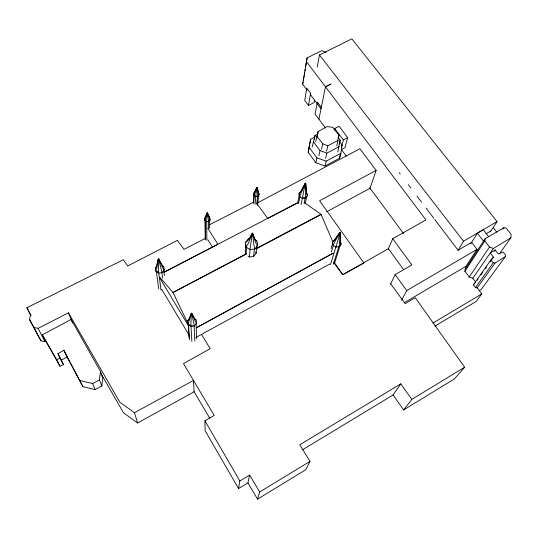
<?xml version="1.0" encoding="UTF-8"?>
<svg xmlns="http://www.w3.org/2000/svg" width="538" height="538" viewBox="0 0 538 538"><rect width="100%" height="100%" fill="white"/><g stroke="black" fill="none" stroke-linecap="round" stroke-linejoin="round"><path stroke-width="0.81" d="M340.117 235.153L339.976 232.55L333.856 240.916L332.423 242.134L333.083 245.2L335.9 247.063L339.229 246.633L341.105 244.158L340.44 241.105M305.739 183.431L305.564 198.004L302.289 198.408L299.552 196.612L298.96 193.687L301.697 190.519L305.53 183.135L306.794 193.841L307.44 195.65L305.564 198.004M191.299 313.277L190.842 326.425L194.4 325.934L196.572 323.23L196.088 319.902L195.099 319.189L191.434 313.109L188.488 320.09L187.52 321.078L187.991 324.407L190.842 326.425M158.562 273.082L158.394 258.839L162.711 265.98L163.801 266.888L164.218 270.063L162.052 272.631L158.562 273.082L155.805 271.152L155.395 267.978L156.222 266.821L158.259 259M499.378 253.909L510.898 237.776L511.1 234.178L506.083 228.065L503.924 227.742L485.135 238.697L465.088 269.343M206.599 221.757L207.244 213.243C207.285 211.427 210.392 218.852 210.143 219.887L208.805 221.481L206.599 221.757L204.823 220.553L204.514 218.576L207.096 213.021M158.273 260.338L158.394 258.839M340.151 232.672L339.229 246.633M245.812 244.36L245.254 250.816L245.651 253.122M245.987 253.862L246.633 246.653M253.23 202.759L254.097 193.64M253.593 203.485L254.387 195.213M256.996 245.321L256.075 253.351L253.586 256.458L249.37 257.009L250.157 249.033M255.025 204.44L255.846 196.182M256.767 204.225L257.621 195.966M257.426 202.248L257.601 200.587M257.541 205.455L258.67 194.695M253.586 256.458L254.454 248.482M101.81 386.002L102.859 377.696L100.492 371.442L71.124 319.438L42.287 334.878L59.994 366.237L63.504 364.677L57.963 353.641L63.874 350.285L82.899 386.667L95.186 389.573L101.81 386.002L99.409 379.902L100.492 371.442M464.792 271.455L484.839 240.937L485.135 238.697M465.242 269.108L464.94 271.219L469.244 276.956L472.788 278.307L475.807 282.194M256.834 187.701L255.732 196.612L257.89 196.35L259.161 194.81L256.922 187.594L253.613 193.525L253.963 195.442L255.732 196.612M314.979 136.908L310.621 139.221L308.193 152.395L315.853 162.772L325.066 166.007L339.613 158.199L340.083 154.897M339.613 158.199L340.884 153.276L342.081 144.964L339.552 141.662M252.335 233.27L249.995 249.659L254.83 249.04L257.682 245.483L256.895 241.098L255.187 239.894L252.436 233.149L247.709 240.849L245.267 242.584L246.027 246.982L249.995 249.659M479.244 290.688L481.281 289.404L505.303 256.653L505.552 254.972L503.084 252.053L498.282 253.882L495.155 249.955L490.226 253.028L493.474 257.124L490.111 261.905M336.808 145.879L338.953 135.246L332.793 127.351L327.117 126.591L318.187 131.447L315.685 141.776M337.803 151.998L340.151 140.088L338.086 137.499M307.111 90.176L302.638 84.184L307.097 57.896L321.865 50.599L325.988 52.455M303.405 80.713L303.667 79.086M303.93 77.459L304.192 75.824M304.461 74.197L304.723 72.569M304.985 70.935L305.248 69.308M305.51 67.68L307.097 57.896M239.847 480.992L249.619 475.081L247.931 482.889L238.563 488.571L239.847 480.992L204.938 420.824L214.211 415.383L183.498 363.607L210.217 348.691L201.521 334.414L195.987 337.44M158.286 259.195L156.538 269.269L155.805 271.152M29.617 319.7L33.914 327.474L38.111 328.362L44.997 341.677L40.975 340.823L36.826 333.318L29.617 319.7L30.471 314.811L26.9 307.716L123.337 259.733L127.748 265.96L177.399 240.351L184.023 249.35L205.893 238.105M308.469 105.435L310.641 93.229L306.794 88.118L304.71 100.404L308.469 105.435L314.179 102.55L314.643 100.102M308.193 152.395L310.621 139.221M317.198 67.263L319.438 54.93L351.845 38.857L497.045 221.609L490.279 231.925M297.736 202.691L299.444 193.801M298.529 203.801L299.975 196.39M312.269 146.948L315.006 135.462L317.83 133.962M301.078 204.541L302.396 197.971M314.226 139.369L315.006 135.462M325.396 127.923L318.926 119.187L325.477 86.779L306.304 61.46M317.023 137.103L318.187 131.447M304.098 203.364L305.288 197.621L306.122 196.578M305.322 183.162L302.289 198.408M305.261 203.593L306.781 196.343M315.853 162.772L316.902 157.876L309.162 147.419M318.859 155.906L320.023 150.559L313.351 141.534M321.549 149.349L322.766 143.794L316.835 136.161M302.638 84.184L303.096 82.106M326.559 151.339L327.837 145.805L338.187 140.304M325.604 158.441L326.835 153.122L339.155 146.625M325.066 166.007L326.21 161.131L340.884 153.276M334.34 130.142L334.71 128.569L339.115 126.228L347.622 137.6L344.959 147.701L341.489 149.571M338.16 138.454L338.953 135.246M339.175 143.955L340.151 140.088M190.889 315.207L191.252 313.809M341.348 147.809L343.385 139.88L347.622 137.6M191.326 313.486L187.991 324.407M335.9 247.063L340.077 233.015M331.052 248.59L332.686 243.041M247.931 482.889L257.547 499.143L259.679 492.001L310.002 461.382L299.76 444.785L400.79 383.863L411.826 399.378L403.635 409.929L393.096 394.973L400.79 383.863M331.388 252.053L333.506 244.958M330.48 264.662L336.001 246.612M207.117 213.156L204.823 220.553M333.298 264.293L338.947 246.229M334.643 262.974L340.359 244.83M206.189 215.987L207.191 212.907M257.211 203.001L359.922 148.744L376.129 170.398L370.05 188.253L326.579 211.831M339.444 234.091L339.976 232.55M256.855 187.843L253.963 195.442M252.362 233.418L248.206 243.674L246.027 246.982M305.241 183.492L299.552 196.612M388.133 249.235L392.706 238.731L425.948 219.907L325.477 86.779L330.682 84.13M256.922 187.594L254.884 191.985L253.613 193.525M390.514 284.239L395.154 274.602L411.893 264.904L392.706 238.731M310.002 461.382L305.799 469.694L257.547 499.143M339.646 232.732L333.083 245.2M250.634 236.545L252.436 233.149M401.617 300.197L406.741 290.601L477.011 249.383L471.651 242.362L458.08 250.244L434.731 219.47M305.201 183.31L300.244 192.328L298.96 193.687M458.02 250.338L463.541 241.232L497.045 221.609M470.77 243.761L477.388 233.223L483.319 229.699L488.659 236.72M465.316 267.339L477.011 249.383M469.089 277.191L489.526 247.043L484.839 240.937M502.99 229.114L503.924 227.742M472.633 278.536L493.359 248.482L510.898 237.776M339.767 232.577L335.308 239.02L332.423 242.134M494.214 251.307L495.155 249.955M473.326 284.932L490.986 259.82L493.474 257.124M477.125 280.325L478.087 278.96M480.972 274.864L482.895 272.134M485.303 268.724L486.742 266.68M475.384 287.749L493.205 262.793L495.041 263.042L505.303 256.653M477.105 287.978L495.041 263.042M475.336 282.706L473.447 284.757L475.505 287.574L477.226 287.81L481.799 293.916L476.238 301.394L434.852 326.169M191.508 313.614L191.837 313.203M187.52 321.078L189.699 318.382M245.267 242.584L248.132 239.047L249.551 238.583M209.282 220.21L208.542 221.084L208.562 228.556M204.514 218.576L205.408 217.52M155.395 267.978L157.022 266.054M158.454 259.316L158.791 258.933M390.696 283.856L405.188 303.627L415.249 297.722L464.657 367.225L454.502 378.873L403.635 409.929M411.826 399.378L464.657 367.225M302.484 449.815L393.096 394.973M432.996 323.062L481.799 293.916M485.975 233.862L490.932 230.93M404.173 302.786L465.989 266.297L466.836 267.379M63.504 364.677L61.238 360.252L67.015 356.956L63.874 350.285M101.043 373.688L123.451 412.754L137.594 422.969L194.124 391.792L193.465 380.413L134.48 412.727L119.739 402.115L68.44 312.847L38.111 328.362M201.521 334.414L329.707 264.057M196.464 327.756L333.083 253.21M196.464 327.682L333.156 253.203M376.129 170.398L319.619 200.755L363.964 263.062L342.753 274.696L333.883 262.705M80.075 380.574L92.63 383.54L99.409 379.902M159.813 277.258L172.974 292.484L246.243 253.768M256.599 248.294L320.991 214.272L332.914 242.033M172.974 292.484L246.424 254.044M256.048 248.959L321.173 214.534M298.146 202.604L267.796 218.455L256.727 203.33M164.11 272.262L298.603 202.254M164.05 272.194L217.917 244.239L207.85 228.347M209.49 224.763L253.801 202.113M325.477 86.779L330.998 84.009M42.287 334.878L56.685 359.74L60.269 358.153M192.55 325.712L190.977 325.934L191.851 341.489M248.132 239.047L249.74 238.845M303.123 197.883L304.569 197.708M316.902 157.876L326.21 161.131M320.023 150.559L326.835 153.122M489.526 247.043L493.359 248.482M322.766 143.794L327.837 145.805M254.918 239.766L256.895 241.098M247.991 256.068L249.37 257.009M162.422 265.927L163.801 266.888M304.252 202.584L320.991 214.272M156.874 271.334L158.098 272.188M194.379 318.698L196.088 319.902M189.087 324.596L190.351 325.483M493.245 227.581L496.863 232.201M321.347 107.203L317.386 102.173L315.06 114.238L318.926 119.187M477.388 233.223L483.749 241.441M319.438 54.93L463.541 241.232M334.71 128.569L343.385 139.88M399.196 172.644L400.211 173.982M408.335 184.682L410.871 188.031M416.963 196.054L421.53 202.08M426.096 208.098L433.715 218.132M490.986 259.82L493.205 262.793M310.09 94.163L321.025 108.797M341.321 149.443L346.297 156.168M369.687 187.775L403.527 233.499M196.572 323.23L195.476 321.751L191.871 313.412M403.621 269.612L388.382 248.67L342.753 274.696L334.185 262.409M164.218 270.063L163.034 268.428L158.818 259.128M395.154 274.602L406.741 290.601M257.682 245.483L255.691 242.712L252.766 233.364M207.95 239.84L212.382 246.868M159.867 278.126L188.737 326.25M161.696 289.289L189.248 335.382M249.619 475.081L259.679 492.001M193.956 391.489L209.753 418.241M238.563 488.571L205.133 430.716L204.938 420.824M101.218 374.784L102.859 377.696M67.015 356.956L82.899 386.667M33.914 327.474L40.975 340.823M26.9 307.716L31.117 315.833M56.685 359.74L59.994 366.237M57.963 353.641L61.238 360.252M173.149 292.766L188.051 323.701M306.324 191.589L307.44 195.65M92.63 383.54L95.186 389.573M68.44 312.847L72.596 323.049M210.143 219.887L207.5 213.115M158.616 258.812L159.356 260.943M341.105 244.158L340.561 242.483L340.198 232.86M162.052 272.631L158.676 259.289M134.48 412.727L137.594 422.969M194.4 325.934L191.73 313.58M259.161 194.81L257.231 187.796M254.83 249.04L253.855 244.992L252.665 233.485M207.345 212.887L207.614 214.332M255.806 251.818L256.075 253.351M208.805 221.481L207.399 213.223M156.35 271.367L158.723 288.798M158.71 272.611L161.003 290.076M161.797 272.215L162.516 278.038M163.713 269.941L164.386 275.644M257.89 196.35L257.137 187.903M305.698 183.25L306.196 189.921M188.253 324.515L189.1 337.777M188.455 324.145L189.443 339.774M194.124 325.497L194.85 341.065M196.081 323.93L196.679 338.772M205.018 219.531L205.234 239.551M252.598 233.129L252.611 234.575M205.267 220.318L205.455 239.45M206.726 221.306L206.854 240.405M209.645 219.773L209.645 228.099"/></g></svg>
